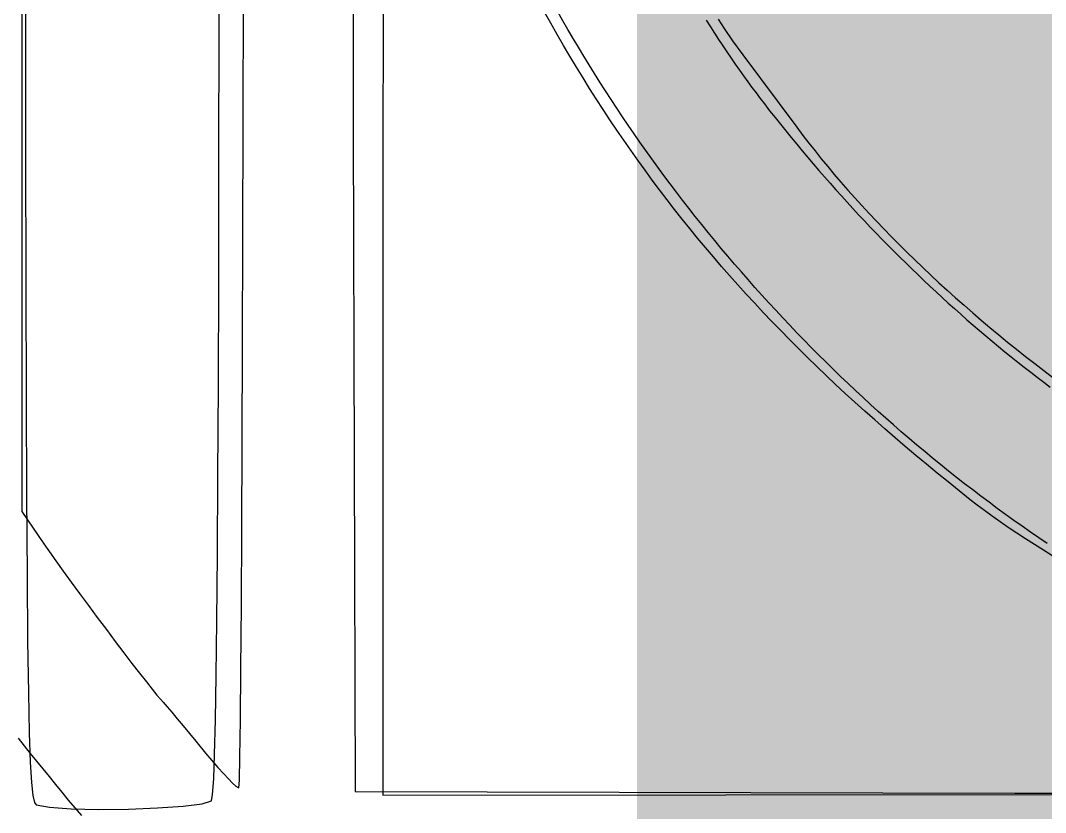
# Model space of a CAD drawing. Header units: inches. Extents: x -14 to 338, y 0 to 125.
# Drawn here: x 17.717 to 20.398, y 50.773 to 52.844 of the extents above; entities that cross this region are included whole.
import ezdxf

# ---------------------------------------------------------------- set-up
doc = ezdxf.new("R2010")
doc.units = ezdxf.units.IN
for name, color, linetype in [('Bottom Layer', 5, 'Continuous'), ('Bottom Overlay', 54, 'Continuous'), ('Top Overlay', 2, 'Continuous')]:
    doc.layers.add(name, color=color, linetype=linetype)

# ---------------------------------------------------------------- blocks, each defined once
blk = doc.blocks.new('IMPORTED_IMAGE_B_2')
at = {"layer": 'Bottom Overlay'}
for p, q in [((5.0954, -6.1228), (5.0954, -13.3007)), ((5.6743, -12.2787), (5.675, -11.9529)), ((6.0404, -11.9468), (6.0401, -12.1014)), ((6.5106, -12.0171), (6.4974, -11.9938)), ((6.524, -12.0404), (6.5106, -12.0171)), ((6.5106, -12.0171), (6.5106, -12.0171)), ((6.9173, -12.0133), (6.9322, -12.0374)), ((6.9322, -12.0374), (6.9322, -12.0374)), ((6.9322, -12.0374), (6.9542, -12.0697)), ((6.5375, -12.0635), (6.524, -12.0404)), ((6.524, -12.0404), (6.524, -12.0404)), ((6.5512, -12.0866), (6.5375, -12.0635)), ((6.5375, -12.0635), (6.5375, -12.0635)), ((6.5651, -12.1096), (6.5512, -12.0866)), ((6.5512, -12.0866), (6.5512, -12.0866)), ((6.9542, -12.0697), (6.9542, -12.0697)), ((6.9542, -12.0697), (6.981, -12.1066)), ((6.0401, -12.1014), (6.04, -12.2615)), ((6.0401, -12.1014), (6.0401, -12.1014)), ((6.5791, -12.1325), (6.5651, -12.1096)), ((6.5651, -12.1096), (6.5651, -12.1096)), ((6.981, -12.1066), (6.981, -12.1066)), ((6.981, -12.1066), (7.1223, -12.2954)), ((6.5933, -12.1553), (6.5791, -12.1325)), ((6.5791, -12.1325), (6.5791, -12.1325)), ((6.6076, -12.178), (6.5933, -12.1553)), ((6.5933, -12.1553), (6.5933, -12.1553)), ((6.6221, -12.2007), (6.6076, -12.178)), ((6.6076, -12.178), (6.6076, -12.178)), ((6.6367, -12.2232), (6.6221, -12.2007)), ((6.6221, -12.2007), (6.6221, -12.2007)), ((6.6515, -12.2457), (6.6367, -12.2232)), ((6.6367, -12.2232), (6.6367, -12.2232)), ((6.6664, -12.2681), (6.6515, -12.2457)), ((6.6515, -12.2457), (6.6515, -12.2457)), ((5.6735, -12.583), (5.6743, -12.2787)), ((5.6743, -12.2787), (5.6743, -12.2787)), ((6.04, -12.2615), (6.0399, -12.4262)), ((6.04, -12.2615), (6.04, -12.2615)), ((6.6815, -12.2903), (6.6664, -12.2681)), ((6.6664, -12.2681), (6.6664, -12.2681)), ((6.6968, -12.3125), (6.6815, -12.2903)), ((6.6815, -12.2903), (6.6815, -12.2903)), ((7.1223, -12.2954), (7.1223, -12.2954)), ((7.1223, -12.2954), (7.1386, -12.317)), ((6.7121, -12.3346), (6.6968, -12.3125)), ((6.6968, -12.3125), (6.6968, -12.3125)), ((6.7277, -12.3566), (6.7121, -12.3346)), ((6.7121, -12.3346), (6.7121, -12.3346)), ((7.1386, -12.317), (7.1386, -12.317)), ((7.1386, -12.317), (7.1542, -12.3374)), ((6.7433, -12.3785), (6.7277, -12.3566)), ((6.7277, -12.3566), (6.7277, -12.3566)), ((7.1542, -12.3374), (7.1542, -12.3374)), ((7.1542, -12.3374), (7.1702, -12.3578)), ((7.1702, -12.3578), (7.1702, -12.3578)), ((7.1702, -12.3578), (7.1866, -12.3782)), ((6.7592, -12.4003), (6.7433, -12.3785)), ((6.7433, -12.3785), (6.7433, -12.3785)), ((7.1866, -12.3782), (7.1866, -12.3782)), ((7.1866, -12.3782), (7.2034, -12.3987)), ((6.7751, -12.422), (6.7592, -12.4003)), ((6.7592, -12.4003), (6.7592, -12.4003)), ((7.2034, -12.3987), (7.2034, -12.3987)), ((7.2034, -12.3987), (7.2206, -12.4191)), ((6.0399, -12.4262), (6.0399, -12.4262)), ((6.0399, -12.4262), (6.0399, -14.0429)), ((6.7912, -12.4436), (6.7751, -12.422)), ((6.7751, -12.422), (6.7751, -12.422)), ((7.2206, -12.4191), (7.2206, -12.4191)), ((7.2206, -12.4191), (7.2381, -12.4395)), ((7.2381, -12.4395), (7.2381, -12.4395)), ((7.2381, -12.4395), (7.2559, -12.4599)), ((6.8075, -12.4651), (6.7912, -12.4436)), ((6.7912, -12.4436), (6.7912, -12.4436)), ((6.8239, -12.4865), (6.8075, -12.4651)), ((6.8075, -12.4651), (6.8075, -12.4651)), ((7.2559, -12.4599), (7.2559, -12.4599)), ((7.2559, -12.4599), (7.2741, -12.4803)), ((6.8404, -12.5078), (6.8239, -12.4865)), ((6.8239, -12.4865), (6.8239, -12.4865)), ((7.2741, -12.4803), (7.2741, -12.4803)), ((7.2741, -12.4803), (7.2926, -12.5007)), ((6.8571, -12.5289), (6.8404, -12.5078)), ((6.8404, -12.5078), (6.8404, -12.5078)), ((7.2926, -12.5007), (7.2926, -12.5007)), ((7.2926, -12.5007), (7.3115, -12.5211)), ((7.3115, -12.5211), (7.3115, -12.5211)), ((7.3115, -12.5211), (7.3307, -12.5414)), ((6.8739, -12.55), (6.8571, -12.5289)), ((6.8571, -12.5289), (6.8571, -12.5289)), ((7.3307, -12.5414), (7.3307, -12.5414)), ((7.3307, -12.5414), (7.3501, -12.5617)), ((6.8908, -12.571), (6.8739, -12.55)), ((6.8739, -12.55), (6.8739, -12.55)), ((6.9079, -12.5918), (6.8908, -12.571)), ((6.8908, -12.571), (6.8908, -12.571)), ((7.3501, -12.5617), (7.3501, -12.5617)), ((7.3501, -12.5617), (7.3699, -12.582)), ((5.6727, -12.8639), (5.6735, -12.583)), ((5.6735, -12.583), (5.6735, -12.583)), ((6.9251, -12.6126), (6.9079, -12.5918)), ((6.9079, -12.5918), (6.9079, -12.5918)), ((7.3699, -12.582), (7.3699, -12.582)), ((7.3699, -12.582), (7.39, -12.6022)), ((7.39, -12.6022), (7.39, -12.6022)), ((7.39, -12.6022), (7.4104, -12.6223)), ((6.9424, -12.6332), (6.9251, -12.6126)), ((6.9251, -12.6126), (6.9251, -12.6126)), ((7.4104, -12.6223), (7.4104, -12.6223)), ((7.4104, -12.6223), (7.431, -12.6424)), ((6.9599, -12.6537), (6.9424, -12.6332)), ((6.9424, -12.6332), (6.9424, -12.6332)), ((6.9775, -12.6742), (6.9599, -12.6537)), ((6.9599, -12.6537), (6.9599, -12.6537)), ((7.431, -12.6424), (7.431, -12.6424)), ((7.431, -12.6424), (7.4519, -12.6624)), ((6.9952, -12.6944), (6.9775, -12.6742)), ((6.9775, -12.6742), (6.9775, -12.6742)), ((7.4519, -12.6624), (7.4519, -12.6624)), ((7.4519, -12.6624), (7.4731, -12.6824)), ((7.4731, -12.6824), (7.4731, -12.6824)), ((7.4731, -12.6824), (7.4945, -12.7023)), ((7.0131, -12.7146), (6.9952, -12.6944)), ((6.9952, -12.6944), (6.9952, -12.6944)), ((7.4945, -12.7023), (7.4945, -12.7023)), ((7.4945, -12.7023), (7.5162, -12.722)), ((7.0311, -12.7347), (7.0131, -12.7146)), ((7.0131, -12.7146), (7.0131, -12.7146)), ((7.0492, -12.7546), (7.0311, -12.7347)), ((7.0311, -12.7347), (7.0311, -12.7347)), ((7.5162, -12.722), (7.5162, -12.722)), ((7.5162, -12.722), (7.5381, -12.7417)), ((7.0675, -12.7745), (7.0492, -12.7546)), ((7.0492, -12.7546), (7.0492, -12.7546)), ((7.5381, -12.7417), (7.5381, -12.7417)), ((7.5381, -12.7417), (7.5603, -12.7613)), ((7.5603, -12.7613), (7.5603, -12.7613)), ((7.5603, -12.7613), (7.5827, -12.7808)), ((7.0858, -12.7942), (7.0675, -12.7745)), ((7.0675, -12.7745), (7.0675, -12.7745)), ((7.5827, -12.7808), (7.5827, -12.7808)), ((7.5827, -12.7808), (7.6052, -12.8002)), ((7.1043, -12.8138), (7.0858, -12.7942)), ((7.0858, -12.7942), (7.0858, -12.7942)), ((7.123, -12.8332), (7.1043, -12.8138)), ((7.1043, -12.8138), (7.1043, -12.8138)), ((7.6052, -12.8002), (7.6052, -12.8002)), ((7.6052, -12.8002), (7.628, -12.8195)), ((7.1417, -12.8526), (7.123, -12.8332)), ((7.123, -12.8332), (7.123, -12.8332)), ((7.628, -12.8195), (7.628, -12.8195)), ((7.628, -12.8195), (7.651, -12.8386)), ((7.651, -12.8386), (7.651, -12.8386)), ((7.651, -12.8386), (7.6742, -12.8577)), ((5.6717, -13.1193), (5.6727, -12.8639)), ((5.6727, -12.8639), (5.6727, -12.8639)), ((7.1606, -12.8718), (7.1417, -12.8526)), ((7.1417, -12.8526), (7.1417, -12.8526)), ((7.6742, -12.8577), (7.6742, -12.8577)), ((7.6742, -12.8577), (7.6976, -12.8765)), ((7.1795, -12.8909), (7.1606, -12.8718)), ((7.1606, -12.8718), (7.1606, -12.8718)), ((7.1986, -12.9098), (7.1795, -12.8909)), ((7.1795, -12.8909), (7.1795, -12.8909)), ((7.6976, -12.8765), (7.6976, -12.8765)), ((7.6976, -12.8765), (7.7212, -12.8953)), ((7.7212, -12.8953), (7.7212, -12.8953)), ((7.7212, -12.8953), (7.7449, -12.9139)), ((7.2179, -12.9287), (7.1986, -12.9098)), ((7.1986, -12.9098), (7.1986, -12.9098)), ((7.7449, -12.9139), (7.7449, -12.9139)), ((7.7449, -12.9139), (7.7688, -12.9324)), ((7.2372, -12.9474), (7.2179, -12.9287)), ((7.2179, -12.9287), (7.2179, -12.9287)), ((7.2566, -12.966), (7.2372, -12.9474)), ((7.2372, -12.9474), (7.2372, -12.9474)), ((7.7688, -12.9324), (7.7688, -12.9324)), ((7.7688, -12.9324), (7.7928, -12.9507)), ((7.2762, -12.9844), (7.2566, -12.966)), ((7.2566, -12.966), (7.2566, -12.966)), ((7.2959, -13.0027), (7.2762, -12.9844)), ((7.2762, -12.9844), (7.2762, -12.9844)), ((7.3157, -13.0209), (7.2959, -13.0027)), ((7.2959, -13.0027), (7.2959, -13.0027)), ((7.3356, -13.0389), (7.3157, -13.0209)), ((7.3157, -13.0209), (7.3157, -13.0209)), ((7.3556, -13.0569), (7.3356, -13.0389)), ((7.3356, -13.0389), (7.3356, -13.0389)), ((7.3757, -13.0746), (7.3556, -13.0569)), ((7.3556, -13.0569), (7.3556, -13.0569)), ((7.396, -13.0923), (7.3757, -13.0746)), ((7.3757, -13.0746), (7.3757, -13.0746)), ((7.4163, -13.1098), (7.396, -13.0923)), ((7.396, -13.0923), (7.396, -13.0923)), ((7.4368, -13.1271), (7.4163, -13.1098)), ((7.4163, -13.1098), (7.4163, -13.1098)), ((5.6706, -13.3472), (5.6717, -13.1193)), ((5.6717, -13.1193), (5.6717, -13.1193)), ((7.4573, -13.1443), (7.4368, -13.1271)), ((7.4368, -13.1271), (7.4368, -13.1271)), ((7.478, -13.1614), (7.4573, -13.1443)), ((7.4573, -13.1443), (7.4573, -13.1443)), ((7.4987, -13.1783), (7.478, -13.1614)), ((7.478, -13.1614), (7.478, -13.1614)), ((7.5196, -13.1951), (7.4987, -13.1783)), ((7.4987, -13.1783), (7.4987, -13.1783)), ((7.5406, -13.2118), (7.5196, -13.1951)), ((7.5196, -13.1951), (7.5196, -13.1951)), ((7.5616, -13.2282), (7.5406, -13.2118)), ((7.5406, -13.2118), (7.5406, -13.2118)), ((7.5828, -13.2446), (7.5616, -13.2282)), ((7.5616, -13.2282), (7.5616, -13.2282)), ((7.604, -13.2608), (7.5828, -13.2446)), ((7.5828, -13.2446), (7.5828, -13.2446)), ((7.6254, -13.2768), (7.604, -13.2608)), ((7.604, -13.2608), (7.604, -13.2608)), ((7.6469, -13.2927), (7.6254, -13.2768)), ((7.6254, -13.2768), (7.6254, -13.2768)), ((7.6684, -13.3085), (7.6469, -13.2927)), ((7.6469, -13.2927), (7.6469, -13.2927)), ((5.0954, -13.3007), (5.0954, -13.3007)), ((5.0954, -13.3007), (5.1532, -13.3857)), ((7.6901, -13.3241), (7.6684, -13.3085)), ((7.6684, -13.3085), (7.6684, -13.3085)), ((7.7118, -13.3395), (7.6901, -13.3241)), ((7.6901, -13.3241), (7.6901, -13.3241)), ((5.6695, -13.5456), (5.6706, -13.3472)), ((5.6706, -13.3472), (5.6706, -13.3472)), ((7.7336, -13.3548), (7.7118, -13.3395)), ((7.7118, -13.3395), (7.7118, -13.3395)), ((7.7556, -13.3699), (7.7336, -13.3548)), ((7.7336, -13.3548), (7.7336, -13.3548)), ((7.7776, -13.3848), (7.7556, -13.3699)), ((7.7556, -13.3699), (7.7556, -13.3699)), ((5.1532, -13.3857), (5.1532, -13.3857)), ((5.1532, -13.3857), (5.1674, -13.4063)), ((5.1674, -13.4063), (5.1674, -13.4063)), ((5.1674, -13.4063), (5.1843, -13.4302)), ((5.1843, -13.4302), (5.1843, -13.4302)), ((5.1843, -13.4302), (5.2033, -13.4567)), ((5.2033, -13.4567), (5.2033, -13.4567)), ((5.2033, -13.4567), (5.224, -13.4854)), ((5.224, -13.4854), (5.224, -13.4854)), ((5.224, -13.4854), (5.2461, -13.5156)), ((5.2461, -13.5156), (5.2461, -13.5156)), ((5.2461, -13.5156), (5.2692, -13.5468)), ((5.2692, -13.5468), (5.2692, -13.5468)), ((5.2692, -13.5468), (5.2927, -13.5785)), ((5.6683, -13.7125), (5.6695, -13.5456)), ((5.6695, -13.5456), (5.6695, -13.5456)), ((5.2927, -13.5785), (5.2927, -13.5785)), ((5.2927, -13.5785), (5.3163, -13.61)), ((5.3163, -13.61), (5.3163, -13.61)), ((5.3163, -13.61), (5.3396, -13.6409)), ((5.3396, -13.6409), (5.3396, -13.6409)), ((5.3396, -13.6409), (5.3621, -13.6706)), ((5.3621, -13.6706), (5.3621, -13.6706)), ((5.3621, -13.6706), (5.3834, -13.6985)), ((5.3834, -13.6985), (5.3834, -13.6985)), ((5.3834, -13.6985), (5.4032, -13.7241)), ((5.4032, -13.7241), (5.4032, -13.7241)), ((5.4032, -13.7241), (5.421, -13.7468)), ((5.6671, -13.8457), (5.6683, -13.7125)), ((5.6683, -13.7125), (5.6683, -13.7125)), ((5.421, -13.7468), (5.421, -13.7468)), ((5.421, -13.7468), (5.4363, -13.766)), ((5.4363, -13.766), (5.4363, -13.766)), ((5.4363, -13.766), (5.4488, -13.7813)), ((5.4488, -13.7813), (5.4488, -13.7813)), ((5.4488, -13.7813), (5.4581, -13.7919)), ((5.4581, -13.7919), (5.4581, -13.7919)), ((5.4581, -13.7919), (5.4653, -13.8001)), ((5.4653, -13.8001), (5.4653, -13.8001)), ((5.4653, -13.8001), (5.4753, -13.8117)), ((5.4753, -13.8117), (5.4753, -13.8117)), ((5.4753, -13.8117), (5.4876, -13.8262)), ((5.4876, -13.8262), (5.4876, -13.8262)), ((5.4876, -13.8262), (5.5017, -13.843)), ((5.5017, -13.843), (5.5017, -13.843)), ((5.5017, -13.843), (5.5173, -13.8616)), ((5.5173, -13.8616), (5.5173, -13.8616)), ((5.5173, -13.8616), (5.5337, -13.8814)), ((5.6658, -13.9434), (5.6671, -13.8457)), ((5.6671, -13.8457), (5.6671, -13.8457)), ((5.5337, -13.8814), (5.5337, -13.8814)), ((5.5337, -13.8814), (5.5507, -13.902)), ((5.1024, -13.9141), (5.0868, -13.8943)), ((5.1183, -13.9341), (5.1024, -13.9141)), ((5.5507, -13.902), (5.5507, -13.902)), ((5.5507, -13.902), (5.5761, -13.9329)), ((5.1344, -13.9541), (5.1183, -13.9341)), ((5.5761, -13.9329), (5.5761, -13.9329)), ((5.5761, -13.9329), (5.5925, -13.9525)), ((5.6644, -14.0035), (5.6658, -13.9434)), ((5.6658, -13.9434), (5.6658, -13.9434)), ((5.1507, -13.9743), (5.1344, -13.9541)), ((5.5925, -13.9525), (5.5925, -13.9525)), ((5.5925, -13.9525), (5.6082, -13.9705)), ((5.1672, -13.9946), (5.1507, -13.9743)), ((5.1838, -14.0149), (5.1672, -13.9946)), ((5.6082, -13.9705), (5.6082, -13.9705)), ((5.6082, -13.9705), (5.6227, -13.9866)), ((5.6227, -13.9866), (5.6227, -13.9866)), ((5.6227, -13.9866), (5.6356, -14.0003)), ((5.2007, -14.0353), (5.1838, -14.0149)), ((5.6356, -14.0003), (5.6356, -14.0003)), ((5.6356, -14.0003), (5.6466, -14.0113)), ((5.6466, -14.0113), (5.6466, -14.0113)), ((5.6466, -14.0113), (5.6553, -14.0191)), ((5.6553, -14.0191), (5.6553, -14.0191)), ((5.6553, -14.0191), (5.6612, -14.0233)), ((5.6612, -14.0233), (5.6612, -14.0233)), ((5.6612, -14.0233), (5.663, -14.0239)), ((5.663, -14.0239), (5.6644, -14.0035)), ((5.663, -14.0239), (5.663, -14.0239)), ((5.6644, -14.0035), (5.6644, -14.0035)), ((5.2176, -14.0557), (5.2007, -14.0353)), ((6.0399, -14.0429), (7.9436, -14.041)), ((6.0399, -14.0429), (6.0399, -14.0429)), ((5.2347, -14.0761), (5.2176, -14.0557)), ((5.2519, -14.0965), (5.2347, -14.0761))]:
    blk.add_line(p, q, dxfattribs=at)
blk = doc.blocks.new('IMPORTED_IMAGE_B_3')
at = {"layer": 'Top Overlay'}
for p, q in [((5.6116, -12.0249), (5.612, -11.6216)), ((5.1046, -11.9503), (5.105, -12.3558)), ((5.9616, -11.9346), (5.9621, -12.1714)), ((6.479, -12.0237), (6.4626, -11.9944)), ((5.611, -12.3855), (5.6116, -12.0249)), ((5.6116, -12.0249), (5.6116, -12.0249)), ((6.4956, -12.0528), (6.479, -12.0237)), ((6.479, -12.0237), (6.479, -12.0237)), ((6.8856, -12.0157), (6.8964, -12.0326)), ((6.8964, -12.0326), (6.8964, -12.0326)), ((6.8964, -12.0326), (6.9071, -12.0494)), ((6.5123, -12.0815), (6.4956, -12.0528)), ((6.4956, -12.0528), (6.4956, -12.0528)), ((6.9071, -12.0494), (6.9071, -12.0494)), ((6.9071, -12.0494), (6.918, -12.066)), ((6.918, -12.066), (6.918, -12.066)), ((6.918, -12.066), (6.9288, -12.0824)), ((6.5291, -12.11), (6.5123, -12.0815)), ((6.5123, -12.0815), (6.5123, -12.0815)), ((6.9288, -12.0824), (6.9288, -12.0824)), ((6.9288, -12.0824), (6.9397, -12.0986)), ((6.5461, -12.1383), (6.5291, -12.11)), ((6.5291, -12.11), (6.5291, -12.11)), ((6.9397, -12.0986), (6.9397, -12.0986)), ((6.9397, -12.0986), (6.9505, -12.1146)), ((6.9505, -12.1146), (6.9505, -12.1146)), ((6.9505, -12.1146), (6.9614, -12.1304)), ((6.5633, -12.1663), (6.5461, -12.1383)), ((6.5461, -12.1383), (6.5461, -12.1383)), ((6.9614, -12.1304), (6.9614, -12.1304)), ((6.9614, -12.1304), (6.9723, -12.146)), ((6.9723, -12.146), (6.9723, -12.146)), ((6.9723, -12.146), (6.9832, -12.1613)), ((5.9621, -12.1714), (5.9621, -12.1714)), ((5.9621, -12.1714), (5.9624, -12.3036)), ((6.5806, -12.1941), (6.5633, -12.1663)), ((6.5633, -12.1663), (6.5633, -12.1663)), ((6.9832, -12.1613), (6.9832, -12.1613)), ((6.9832, -12.1613), (6.9941, -12.1765)), ((6.5981, -12.2216), (6.5806, -12.1941)), ((6.5806, -12.1941), (6.5806, -12.1941)), ((6.9941, -12.1765), (6.9941, -12.1765)), ((6.9941, -12.1765), (7.005, -12.1914)), ((7.005, -12.1914), (7.005, -12.1914)), ((7.005, -12.1914), (7.0159, -12.206)), ((6.6158, -12.2489), (6.5981, -12.2216)), ((6.5981, -12.2216), (6.5981, -12.2216)), ((7.0159, -12.206), (7.0159, -12.206)), ((7.0159, -12.206), (7.0268, -12.2204)), ((7.0268, -12.2204), (7.0268, -12.2204)), ((7.0268, -12.2204), (7.0377, -12.2346)), ((6.6336, -12.276), (6.6158, -12.2489)), ((6.6158, -12.2489), (6.6158, -12.2489)), ((7.0377, -12.2346), (7.0377, -12.2346)), ((7.0377, -12.2346), (7.0516, -12.2525)), ((7.0516, -12.2525), (7.0516, -12.2525)), ((7.0516, -12.2525), (7.0656, -12.2702)), ((6.6516, -12.3029), (6.6336, -12.276)), ((6.6336, -12.276), (6.6336, -12.276)), ((7.0656, -12.2702), (7.0656, -12.2702)), ((7.0656, -12.2702), (7.0796, -12.2879)), ((5.9624, -12.3036), (5.9624, -12.3036)), ((5.9624, -12.3036), (5.967, -14.0338)), ((6.6698, -12.3295), (6.6516, -12.3029)), ((6.6516, -12.3029), (6.6516, -12.3029)), ((7.0796, -12.2879), (7.0796, -12.2879)), ((7.0796, -12.2879), (7.0938, -12.3054)), ((7.0938, -12.3054), (7.0938, -12.3054)), ((7.0938, -12.3054), (7.108, -12.3229)), ((6.6882, -12.356), (6.6698, -12.3295)), ((6.6698, -12.3295), (6.6698, -12.3295)), ((7.108, -12.3229), (7.108, -12.3229)), ((7.108, -12.3229), (7.1223, -12.3403)), ((5.105, -12.3558), (5.105, -12.3558)), ((5.105, -12.3558), (5.1056, -12.7066)), ((6.7068, -12.3822), (6.6882, -12.356)), ((6.6882, -12.356), (6.6882, -12.356)), ((7.1223, -12.3403), (7.1223, -12.3403)), ((7.1223, -12.3403), (7.1366, -12.3575)), ((7.1366, -12.3575), (7.1366, -12.3575)), ((7.1366, -12.3575), (7.1511, -12.3747)), ((5.6102, -12.6958), (5.611, -12.3855)), ((5.611, -12.3855), (5.611, -12.3855)), ((6.7256, -12.4083), (6.7068, -12.3822)), ((6.7068, -12.3822), (6.7068, -12.3822)), ((7.1511, -12.3747), (7.1511, -12.3747)), ((7.1511, -12.3747), (7.1656, -12.3917)), ((6.7446, -12.4341), (6.7256, -12.4083)), ((6.7256, -12.4083), (6.7256, -12.4083)), ((7.1656, -12.3917), (7.1656, -12.3917)), ((7.1656, -12.3917), (7.1802, -12.4087)), ((7.1802, -12.4087), (7.1802, -12.4087)), ((7.1802, -12.4087), (7.1948, -12.4256)), ((6.7638, -12.4598), (6.7446, -12.4341)), ((6.7446, -12.4341), (6.7446, -12.4341)), ((7.1948, -12.4256), (7.1948, -12.4256)), ((7.1948, -12.4256), (7.2096, -12.4423)), ((6.7832, -12.4853), (6.7638, -12.4598)), ((6.7638, -12.4598), (6.7638, -12.4598)), ((7.2096, -12.4423), (7.2096, -12.4423)), ((7.2096, -12.4423), (7.2244, -12.459)), ((7.2244, -12.459), (7.2244, -12.459)), ((7.2244, -12.459), (7.2393, -12.4755)), ((6.8029, -12.5107), (6.7832, -12.4853)), ((6.7832, -12.4853), (6.7832, -12.4853)), ((7.2393, -12.4755), (7.2393, -12.4755)), ((7.2393, -12.4755), (7.2542, -12.492)), ((7.2542, -12.492), (7.2542, -12.492)), ((7.2542, -12.492), (7.2692, -12.5083)), ((6.8227, -12.5359), (6.8029, -12.5107)), ((6.8029, -12.5107), (6.8029, -12.5107)), ((7.2692, -12.5083), (7.2692, -12.5083)), ((7.2692, -12.5083), (7.2843, -12.5245)), ((6.8428, -12.5609), (6.8227, -12.5359)), ((6.8227, -12.5359), (6.8227, -12.5359)), ((7.2843, -12.5245), (7.2843, -12.5245)), ((7.2843, -12.5245), (7.2995, -12.5407)), ((7.2995, -12.5407), (7.2995, -12.5407)), ((7.2995, -12.5407), (7.3147, -12.5567)), ((6.8632, -12.5858), (6.8428, -12.5609)), ((6.8428, -12.5609), (6.8428, -12.5609)), ((7.3147, -12.5567), (7.3147, -12.5567)), ((7.3147, -12.5567), (7.33, -12.5726)), ((7.33, -12.5726), (7.33, -12.5726)), ((7.33, -12.5726), (7.3454, -12.5885)), ((6.8837, -12.6105), (6.8632, -12.5858)), ((6.8632, -12.5858), (6.8632, -12.5858)), ((7.3454, -12.5885), (7.3454, -12.5885)), ((7.3454, -12.5885), (7.3608, -12.6042)), ((6.9046, -12.6351), (6.8837, -12.6105)), ((6.8837, -12.6105), (6.8837, -12.6105)), ((7.3608, -12.6042), (7.3608, -12.6042)), ((7.3608, -12.6042), (7.3763, -12.6198)), ((7.3763, -12.6198), (7.3763, -12.6198)), ((7.3763, -12.6198), (7.3919, -12.6353)), ((6.9256, -12.6596), (6.9046, -12.6351)), ((6.9046, -12.6351), (6.9046, -12.6351)), ((7.3919, -12.6353), (7.3919, -12.6353)), ((7.3919, -12.6353), (7.4076, -12.6507)), ((7.4076, -12.6507), (7.4076, -12.6507)), ((7.4076, -12.6507), (7.4233, -12.666)), ((6.9469, -12.6839), (6.9256, -12.6596)), ((6.9256, -12.6596), (6.9256, -12.6596)), ((7.4233, -12.666), (7.4233, -12.666)), ((7.4233, -12.666), (7.4391, -12.6812)), ((7.4391, -12.6812), (7.4391, -12.6812)), ((7.4391, -12.6812), (7.4549, -12.6963)), ((5.1056, -12.7066), (5.1056, -12.7066)), ((5.1056, -12.7066), (5.1064, -13.0064)), ((5.6093, -12.9694), (5.6102, -12.6958)), ((5.6102, -12.6958), (5.6102, -12.6958)), ((6.9685, -12.7081), (6.9469, -12.6839)), ((6.9469, -12.6839), (6.9469, -12.6839)), ((6.9903, -12.7323), (6.9685, -12.7081)), ((6.9685, -12.7081), (6.9685, -12.7081)), ((7.4549, -12.6963), (7.4549, -12.6963)), ((7.4549, -12.6963), (7.4708, -12.7113)), ((7.0124, -12.7563), (6.9903, -12.7323)), ((6.9903, -12.7323), (6.9903, -12.7323)), ((7.4708, -12.7113), (7.4708, -12.7113)), ((7.4708, -12.7113), (7.4868, -12.7262)), ((7.4868, -12.7262), (7.4868, -12.7262)), ((7.4868, -12.7262), (7.5029, -12.741)), ((7.0348, -12.7802), (7.0124, -12.7563)), ((7.0124, -12.7563), (7.0124, -12.7563)), ((7.5029, -12.741), (7.5029, -12.741)), ((7.5029, -12.741), (7.519, -12.7557)), ((7.519, -12.7557), (7.519, -12.7557)), ((7.519, -12.7557), (7.5352, -12.7702)), ((7.0575, -12.804), (7.0348, -12.7802)), ((7.0348, -12.7802), (7.0348, -12.7802)), ((7.5352, -12.7702), (7.5352, -12.7702)), ((7.5352, -12.7702), (7.5514, -12.7847)), ((7.5514, -12.7847), (7.5514, -12.7847)), ((7.5514, -12.7847), (7.5677, -12.7991)), ((7.0804, -12.8277), (7.0575, -12.804)), ((7.0575, -12.804), (7.0575, -12.804)), ((7.5677, -12.7991), (7.5677, -12.7991)), ((7.5677, -12.7991), (7.5841, -12.8133)), ((7.5841, -12.8133), (7.5841, -12.8133)), ((7.5841, -12.8133), (7.6006, -12.8275)), ((7.1036, -12.8513), (7.0804, -12.8277)), ((7.0804, -12.8277), (7.0804, -12.8277)), ((7.6006, -12.8275), (7.6006, -12.8275)), ((7.6006, -12.8275), (7.6171, -12.8415)), ((7.6171, -12.8415), (7.6171, -12.8415)), ((7.6171, -12.8415), (7.6337, -12.8554)), ((7.1272, -12.8749), (7.1036, -12.8513)), ((7.1036, -12.8513), (7.1036, -12.8513)), ((7.6337, -12.8554), (7.6337, -12.8554)), ((7.6337, -12.8554), (7.6503, -12.8692)), ((7.6503, -12.8692), (7.6503, -12.8692)), ((7.6503, -12.8692), (7.667, -12.883)), ((7.151, -12.8984), (7.1272, -12.8749)), ((7.1272, -12.8749), (7.1272, -12.8749)), ((7.667, -12.883), (7.667, -12.883)), ((7.667, -12.883), (7.6838, -12.8966)), ((7.6838, -12.8966), (7.6838, -12.8966)), ((7.6838, -12.8966), (7.7006, -12.9101)), ((7.1751, -12.9218), (7.151, -12.8984)), ((7.151, -12.8984), (7.151, -12.8984)), ((7.1995, -12.9452), (7.1751, -12.9218)), ((7.1751, -12.9218), (7.1751, -12.9218)), ((7.7006, -12.9101), (7.7006, -12.9101)), ((7.7006, -12.9101), (7.7175, -12.9235)), ((7.7175, -12.9235), (7.7175, -12.9235)), ((7.7175, -12.9235), (7.7344, -12.9367)), ((7.2242, -12.9685), (7.1995, -12.9452)), ((7.1995, -12.9452), (7.1995, -12.9452)), ((7.7344, -12.9367), (7.7344, -12.9367)), ((7.7344, -12.9367), (7.7515, -12.9499)), ((7.7515, -12.9499), (7.7515, -12.9499)), ((7.7515, -12.9499), (7.7685, -12.963)), ((5.6082, -13.208), (5.6093, -12.9694)), ((5.6093, -12.9694), (5.6093, -12.9694)), ((7.2493, -12.9918), (7.2242, -12.9685)), ((7.2242, -12.9685), (7.2242, -12.9685)), ((7.7685, -12.963), (7.7685, -12.963)), ((7.7685, -12.963), (7.7857, -12.9759)), ((7.2747, -13.0151), (7.2493, -12.9918)), ((7.2493, -12.9918), (7.2493, -12.9918)), ((5.1064, -13.0064), (5.1064, -13.0064)), ((5.1064, -13.0064), (5.1074, -13.2594)), ((7.3004, -13.0383), (7.2747, -13.0151)), ((7.2747, -13.0151), (7.2747, -13.0151)), ((7.3264, -13.0615), (7.3004, -13.0383)), ((7.3004, -13.0383), (7.3004, -13.0383)), ((7.3528, -13.0846), (7.3264, -13.0615)), ((7.3264, -13.0615), (7.3264, -13.0615)), ((7.3795, -13.1078), (7.3528, -13.0846)), ((7.3528, -13.0846), (7.3528, -13.0846)), ((7.4065, -13.131), (7.3795, -13.1078)), ((7.3795, -13.1078), (7.3795, -13.1078)), ((7.4339, -13.1541), (7.4065, -13.131)), ((7.4065, -13.131), (7.4065, -13.131)), ((7.4617, -13.1773), (7.4339, -13.1541)), ((7.4339, -13.1541), (7.4339, -13.1541)), ((7.4898, -13.2004), (7.4617, -13.1773)), ((7.4617, -13.1773), (7.4617, -13.1773)), ((5.6069, -13.4132), (5.6082, -13.208)), ((5.6082, -13.208), (5.6082, -13.208)), ((7.5183, -13.2236), (7.4898, -13.2004)), ((7.4898, -13.2004), (7.4898, -13.2004)), ((7.5472, -13.2468), (7.5183, -13.2236)), ((7.5183, -13.2236), (7.5183, -13.2236)), ((5.1074, -13.2594), (5.1074, -13.2594)), ((5.1074, -13.2594), (5.1088, -13.4692)), ((7.5764, -13.2701), (7.5472, -13.2468)), ((7.5472, -13.2468), (7.5472, -13.2468)), ((7.5947, -13.2843), (7.5764, -13.2701)), ((7.5764, -13.2701), (7.5764, -13.2701)), ((7.6138, -13.2986), (7.5947, -13.2843)), ((7.5947, -13.2843), (7.5947, -13.2843)), ((7.6337, -13.3131), (7.6138, -13.2986)), ((7.6138, -13.2986), (7.6138, -13.2986)), ((7.6543, -13.3277), (7.6337, -13.3131)), ((7.6337, -13.3131), (7.6337, -13.3131)), ((7.6757, -13.3425), (7.6543, -13.3277)), ((7.6543, -13.3277), (7.6543, -13.3277)), ((7.6978, -13.3573), (7.6757, -13.3425)), ((7.6757, -13.3425), (7.6757, -13.3425)), ((7.7206, -13.3723), (7.6978, -13.3573)), ((7.6978, -13.3573), (7.6978, -13.3573)), ((7.744, -13.3873), (7.7206, -13.3723)), ((7.7206, -13.3723), (7.7206, -13.3723)), ((7.7681, -13.4024), (7.744, -13.3873)), ((7.744, -13.3873), (7.744, -13.3873)), ((7.7928, -13.4176), (7.7681, -13.4024)), ((7.7681, -13.4024), (7.7681, -13.4024)), ((5.6054, -13.5867), (5.6069, -13.4132)), ((5.6069, -13.4132), (5.6069, -13.4132)), ((5.1088, -13.4692), (5.1088, -13.4692)), ((5.1088, -13.4692), (5.1104, -13.6399)), ((5.6037, -13.7303), (5.6054, -13.5867)), ((5.6054, -13.5867), (5.6054, -13.5867)), ((5.1104, -13.6399), (5.1104, -13.6399)), ((5.1104, -13.6399), (5.1124, -13.7755)), ((5.6018, -13.8455), (5.6037, -13.7303)), ((5.6037, -13.7303), (5.6037, -13.7303)), ((5.1124, -13.7755), (5.1124, -13.7755)), ((5.1124, -13.7755), (5.1147, -13.8797)), ((5.5995, -13.9364), (5.6018, -13.8455)), ((5.6018, -13.8455), (5.6018, -13.8455)), ((5.1147, -13.8797), (5.1147, -13.8797)), ((5.1147, -13.8797), (5.1174, -13.9565)), ((5.5971, -14.0007), (5.5995, -13.9364)), ((5.5995, -13.9364), (5.5995, -13.9364)), ((5.1174, -13.9565), (5.1174, -13.9565)), ((5.1174, -13.9565), (5.1206, -14.0098)), ((5.1206, -14.0098), (5.1206, -14.0098)), ((5.1206, -14.0098), (5.1242, -14.0436)), ((5.5943, -14.0411), (5.5971, -14.0007)), ((5.5971, -14.0007), (5.5971, -14.0007)), ((5.1242, -14.0436), (5.1242, -14.0436)), ((5.1242, -14.0436), (5.1283, -14.0618)), ((5.591, -14.0575), (5.5943, -14.0411)), ((5.5943, -14.0411), (5.5943, -14.0411)), ((5.967, -14.0338), (5.967, -14.0338)), ((5.967, -14.0338), (7.6927, -14.0376)), ((7.6927, -14.0376), (7.6927, -14.0376)), ((7.6927, -14.0376), (8.6023, -14.0388)), ((5.1283, -14.0618), (5.1283, -14.0618)), ((5.1283, -14.0618), (5.1329, -14.0682)), ((5.1329, -14.0682), (5.1329, -14.0682)), ((5.1329, -14.0682), (5.1674, -14.0747)), ((5.1674, -14.0747), (5.1674, -14.0747)), ((5.1674, -14.0747), (5.2244, -14.0786)), ((5.374, -14.0793), (5.4505, -14.0765)), ((5.4505, -14.0765), (5.5175, -14.0717)), ((5.4505, -14.0765), (5.4505, -14.0765)), ((5.5175, -14.0717), (5.567, -14.0653)), ((5.5175, -14.0717), (5.5175, -14.0717)), ((5.567, -14.0653), (5.591, -14.0575)), ((5.567, -14.0653), (5.567, -14.0653)), ((5.591, -14.0575), (5.591, -14.0575)), ((5.2244, -14.0786), (5.2244, -14.0786)), ((5.2244, -14.0786), (5.2959, -14.0801)), ((5.2959, -14.0801), (5.374, -14.0793)), ((5.2959, -14.0801), (5.2959, -14.0801)), ((5.374, -14.0793), (5.374, -14.0793))]:
    blk.add_line(p, q, dxfattribs=at)

msp = doc.modelspace()

# ---------------------------------------------------------------- linework, layer by layer
at = {"layer": 'Bottom Layer', "const_width": 3}
msp.add_lwpolyline([(20.8291, 46.4891), (20.8291, 71.8713)], dxfattribs=at)

# ---------------------------------------------------------------- block references
for name in ['IMPORTED_IMAGE_B_2', 'IMPORTED_IMAGE_B_3']:
    msp.add_blockref(name, (12.6249, 64.8609))

doc.saveas('drawing.dxf')
